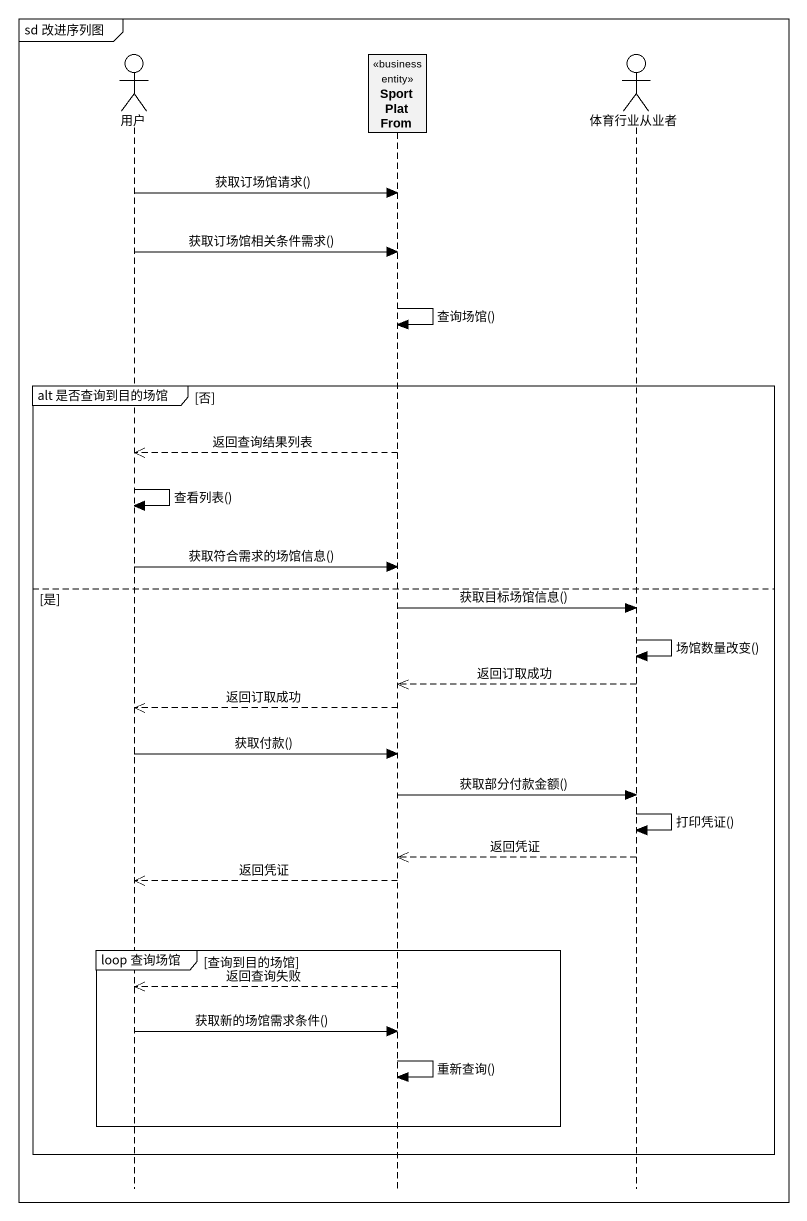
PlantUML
@startuml
mainframe sd 改进序列图
hide footbox
actor 用户
participant SportPlatFrom <<business entity>>
actor 体育行业从业者

用户 -> SportPlatFrom : 获取订场馆请求()
用户 -> SportPlatFrom : 获取订场馆相关条件需求()
SportPlatFrom -> SportPlatFrom : 查询场馆()
group alt 是否查询到目的场馆 [否]
  SportPlatFrom -->> 用户 : 返回查询结果列表
  用户 -> 用户 : 查看列表()
  用户 -> SportPlatFrom : 获取符合需求的场馆信息()
else 是
  SportPlatFrom -> 体育行业从业者 : 获取目标场馆信息()
  体育行业从业者 -> 体育行业从业者 : 场馆数量改变()
  体育行业从业者 -->> SportPlatFrom : 返回订取成功
  SportPlatFrom -->> 用户 : 返回订取成功
  用户 -> SportPlatFrom : 获取付款()
  SportPlatFrom -> 体育行业从业者 : 获取部分付款金额()
  体育行业从业者 -> 体育行业从业者 : 打印凭证()
  体育行业从业者 -->> SportPlatFrom : 返回凭证
  SportPlatFrom -->> 用户 : 返回凭证
  group loop 查询场馆 [查询到目的场馆]
    SportPlatFrom -->> 用户 : 返回查询失败
    用户 -> SportPlatFrom : 获取新的场馆需求条件()
    SportPlatFrom -> SportPlatFrom : 重新查询()
  end
end
@enduml
